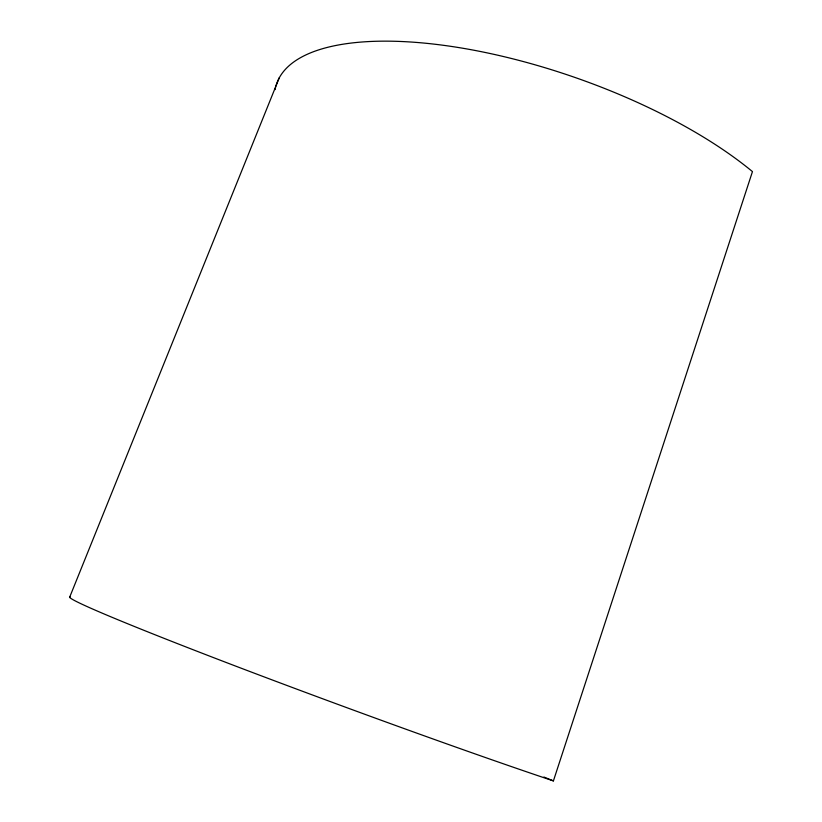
<?xml version="1.0" encoding="UTF-8"?>
<svg xmlns="http://www.w3.org/2000/svg" width="822" height="822" viewBox="0 0 822 822"><rect width="100%" height="100%" fill="white"/><g stroke="black" fill="none" stroke-linecap="round" stroke-linejoin="round"><path stroke-width="1.23" d="M69.993 596.803A302.496 8.21 20.2 0 0 235.606 666.087A302.496 8.21 20.2 0 0 553.412 780.9L752.459 171.603A280.333 104.117 19.2 0 0 468.129 49.166A280.333 104.117 19.2 0 0 275.863 86.248M69.541 597.502L279.326 77.679M543.897 777.026L553.412 780.9M275.113 89.598A280.333 104.117 19.2 0 1 275.586 87.358"/></g></svg>
